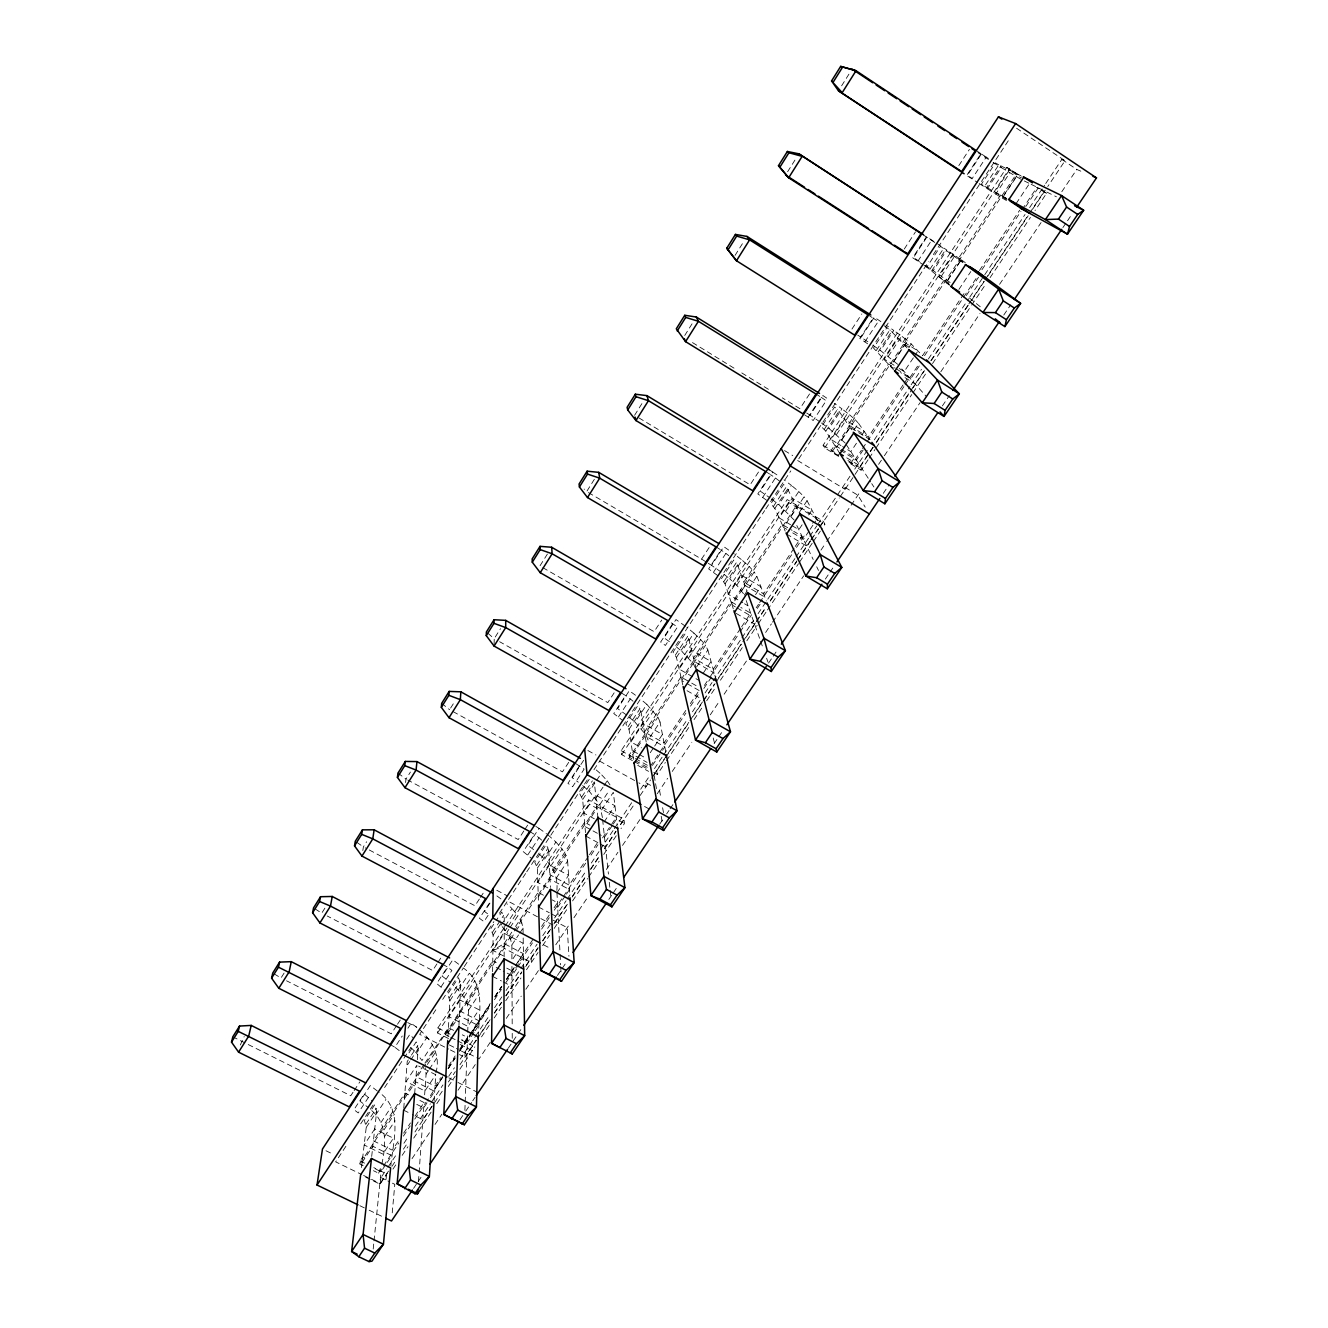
<?xml version="1.0" encoding="UTF-8"?>
<svg xmlns="http://www.w3.org/2000/svg" width="1328" height="1328" viewBox="0 0 1328 1328"><rect width="100%" height="100%" fill="white"/><g stroke="black" fill="none" stroke-linecap="round" stroke-linejoin="round"><path stroke-width="0.75" stroke-dasharray="5 3.75" d="M504.142 956.94L504.275 918.262L501.785 912.021L496.24 920.437M492.605 971.731L493.136 935.144L490.696 928.836L495.128 922.113M494.116 644.213L494.215 638.685L486.38 631.979M478.279 1036.919C478.844 1013.33 486.446 983.484 463.057 967.846M464.883 1110.341L465.115 1104.182M465.182 1102.124L468.502 1010.243C467.738 1000.266 460.849 992.132 453.811 985.575M457.662 1040.903L464.617 1044.439L464.734 1041.633M458.957 1025.067L460.766 984.164L458.509 977.69L447.669 994.141L449.877 1000.665L447.553 1044.024M448.964 1036.471L445.494 1034.695L445.644 1031.906M434.073 1101.194L435.733 1074.717L418.619 1066.102M435.85 1072.858C442.025 1052.075 427.616 1033.898 411.082 1023.39L407.945 1028.171M448.515 1038.546L437.543 1032.952L437.858 1027.938L504.125 927.724M418.469 1181.455L424.08 1102.539L417.175 1099.103M424.628 1094.836L426.089 1074.053L425.242 1067.695M414.668 1093.508L416.909 1065.239L406.102 1081.556L424.894 1090.985L435.733 1074.717M417.357 1059.694L418.237 1048.589L416.195 1041.899L407.713 1054.764M403.778 1108.183L407.198 1061.553L410.385 1056.723M392.241 1212.846L394.798 1184.327L387.892 1180.957M390.83 1165.818C393.071 1141.084 403.612 1109.361 378.795 1092.147M386.05 1179.413L386.581 1173.886L373.799 1167.644M373.201 1249.017L373.815 1242.925M374.015 1240.9L381.302 1169.221L378.629 1173.222L373.467 1170.698M381.817 1164.158C386.099 1145.002 387.643 1122.21 369.964 1109.195M363.606 1175.463L380.372 1183.63L380.987 1177.587L386.73 1169.005M378.629 1173.222L380.721 1167.495M371.691 1156.456L376.637 1111.602L374.811 1104.697L364.436 1120.434L366.229 1127.389L361.382 1168.59M363.158 1165.669L359.722 1163.992L360.087 1160.954L362.743 1156.937L366.179 1158.614M405.588 782.524L406.003 779.071L410.402 772.083M362.826 850.551L363.391 846.882L366.611 841.753M240.318 1044.97L244.186 1036.587M284.092 973.092L281.005 977.989L274.398 974.038M324.895 908.153L321.741 913.166L313.541 907.904M450.624 708.056L454.707 701.566M495.261 637.008L500.49 628.692M547.385 554.058L539.898 565.977L654.123 631.68L661.726 620.06M594.346 479.325L586.677 491.543L584.137 489.053M634.585 415.299L642.818 402.185M684.733 335.486L693.166 322.057M735.065 255.374L743.73 241.613M787.62 171.744L796.833 157.086M841.62 85.805L850.036 72.426M425.641 1064.043L359.722 1163.992M426.736 1062.334L492.754 960.841L496.257 962.667M448.001 1068.542L454.574 1058.283M460.069 1049.751L468.834 1036.072M469.929 1034.363L490.181 1003.503M353.016 1092.28L350.758 1095.749L234.508 1037.683M354.161 1090.554L359.822 1081.888M396.474 1025.83L391.245 1033.798L286.516 980.778M397.504 1024.237L401.687 1017.862M436.912 963.962L432.646 970.486L327.203 915.988M437.974 962.335L441.178 957.438M479.325 899.089L474.959 905.762L365.217 847.845M480.421 897.413L484.77 890.756M523.813 831.029L518.235 839.562L407.812 780.034M524.925 829.319L528.262 824.207M568.716 762.338L562.491 771.85L451.387 710.679M614.15 692.834L607.792 702.578L499.627 641.723M588.437 492.588L701.566 559.105L710.463 545.509M758.504 472.021L750.154 484.803L636.361 416.361M809.532 393.968L799.904 408.692L782.292 397.852M851.978 329.029L861.839 313.956M904.252 249.066L915.473 231.902M958.816 165.618L969.44 149.35M448.25 1068.492L454.956 1058.217M459.422 1051.361L471.722 1032.52M472.834 1030.81L489.617 1005.113M495.195 996.548L500.789 987.999M442.788 1076.908L427.151 1100.547M448.466 1068.227L455.272 1057.818M459.82 1050.88L472.32 1031.79M473.449 1030.047L489.351 1005.761M495.029 997.079L501.851 986.671M506.383 979.732L516.609 964.111M517.737 962.368L523.415 953.703L504.192 943.61L492.904 950.4L503.279 955.828M399.213 1050.581L394.864 1047.261L402.251 1036.023M442.672 964.228L447.47 967.066L436.696 983.5L444.847 990.456M489.385 903.173L479.458 918.295L483.94 921.632L489.451 913.232M529.606 831.477L534.47 834.416L523.199 851.597L531.665 858.519M579.489 765.775L567.952 783.354L572.584 786.724L584.121 769.144L574.576 762.787M620.591 692.486L625.571 695.54L613.752 713.534L622.566 720.407M672.732 623.629L660.647 642.055L665.411 645.441L677.512 627.015L667.718 620.525M715.958 546.837L721.021 550.008L708.637 568.882L717.801 575.671M765.376 471.374L770.489 474.594L757.807 493.916L767.169 500.689M821.169 397.321L826.199 400.724L813.184 420.528L808.171 417.125L821.169 397.321L816.006 394.034M867.898 314.786L873.11 318.122L859.78 338.424L869.541 345.114M934.763 242.493L926.346 236.948L912.701 257.765L922.661 264.388M986.256 157.119L980.96 153.683L966.95 175.03L972.229 178.467L986.256 157.119L991.203 160.24M489.966 903.123L484.504 911.456L490.414 915.872M535.815 826.398L539.035 828.34L527.863 845.355L533.873 849.787M583.639 760.33L572.219 777.76L578.311 782.192M721.137 572.053L711.559 565.346L723.81 546.671L730.234 551.137M769.41 469.896L772.763 472.021L760.23 491.144L769.974 497.884M819.99 421.906L810.08 415.166L822.928 395.561L829.568 400.06M867.865 341.811L861.142 337.312L874.322 317.226L884.431 323.982M988.464 159.46L980.977 154.629L967.133 175.728L977.574 182.5M368.553 1097.243L358.228 1112.947L353.962 1109.644L364.27 1093.923L372.155 1100.912M406.6 1039.343L409.754 1034.529L413.44 1038.181M441.095 986.837L451.885 970.403L447.47 967.066M527.747 854.95L539.035 837.769L534.47 834.416M618.45 716.904L630.269 698.91L625.571 695.54M713.485 572.268L725.885 553.394L721.021 550.008M762.72 497.319L775.419 477.997L770.489 474.594M864.877 341.844L878.223 321.542L873.11 318.122M917.88 261.184L931.559 240.368M345.894 1146.296L335.652 1161.851L361.747 1174.55M360.701 1123.837L374.363 1103.103M384.605 1087.549L402.816 1059.893M403.961 1058.167L410.784 1047.809M435.833 1009.778L419.648 1034.346L448.615 1049.07M442.656 999.42L462.941 968.643M464.285 966.585L493.883 921.649M499.394 913.299L507.545 900.915L553.344 925.218M508.508 899.471L525.589 873.525M526.735 871.799L588.238 778.407M593.931 769.759L764.646 510.616M765.791 508.89L790.824 470.876M798.792 458.791L928.753 261.483M933.318 254.561L1009.712 138.61M589.234 779.32L579.738 793.729L582.66 799.522L585.499 832.623M884.232 325.758L886.872 327.667L873.475 348.019L893.495 369.682M949.553 285.288L926.745 267.177L940.49 246.311L962.451 262.33M365.947 1124.102L376.339 1108.349M411.448 1055.113L417.839 1045.451M449.395 997.61L460.252 981.143M492.522 932.223L503.644 915.374M536.661 865.325L548.032 848.094L546.057 844.84L534.719 862.055L537.375 868.114L538.421 900.965M581.813 796.883L592.388 780.847M628.028 726.831L639.947 708.77L637.706 705.766L625.837 723.793L629.007 729.321L634.137 763.334M675.338 655.119L687.539 636.627L685.182 633.738L673.014 652.197L676.45 657.443L682.775 684.85M723.793 581.664L736.276 562.74L733.786 559.984L721.32 578.892L725.038 583.839L733.288 608.805M773.411 506.433L786.209 487.044L783.57 484.438L770.804 503.793L774.822 508.441L785.197 531.1M824.273 429.359L837.387 409.472L834.582 407.015L821.501 426.852L825.817 431.168L839.977 453.678M876.397 350.36L889.843 329.975L886.872 327.667M929.832 269.352L943.61 248.452M998.772 164.838L995.469 162.879L981.375 184.277L984.629 186.285L998.772 164.838L1021.448 176.01M366.229 1127.389L376.637 1111.602M407.58 1064.724L409.721 1061.504M410.784 1059.893L418.237 1048.589M449.877 1000.665L460.766 984.164M493.136 935.144L502.05 921.649M537.375 868.114L548.779 850.85L548.032 848.094M582.66 799.522L594.33 781.86L597.749 815.707M629.007 729.321L640.943 711.227L639.947 708.77M676.45 657.443L688.684 638.917L687.539 636.627M725.038 583.839L737.571 564.865L736.276 562.74M774.822 508.441L787.653 488.986L786.209 487.044M825.817 431.168L838.981 411.248L837.387 409.472M878.107 351.97L891.586 331.535L889.843 329.975M931.708 270.763L945.536 249.813M984.629 186.285L986.687 187.48L1000.88 165.983M375.641 1115.022L385.933 1099.435M432.546 1044.588L421.972 1060.557L416.511 1053.137L427.035 1037.201M458.276 989.875L469.05 973.59M500.988 925.201L511.994 908.551L506.881 903.804M556.847 890.457C558.125 878.489 553.593 867.068 544.663 859.067L555.917 842.035L548.066 834.98M602.414 817.583L599.824 804.602L589.35 791.405L595.625 781.91M596.67 780.316L600.854 773.975L594.164 768.165M646.836 704.355L657.924 717.054L660.033 722L648.047 740.011L646.022 734.982L635.05 722.2L646.836 704.355L641.341 699.756M695.606 668.449L693.316 663.734L681.828 651.351L693.897 633.091L686.875 627.397M743.448 593.682L736.741 585.2L729.736 578.825L742.07 560.117L733.438 553.378M794.194 520.078L778.772 504.557L791.422 485.401L784.035 479.856M845.305 443.154L829.004 428.479L841.969 408.858L834.399 403.397M897.695 364.304L880.481 350.542L893.761 330.423L885.992 325.061M950.134 282.499L933.235 270.646L946.847 250.046L937.286 243.705M979.201 183.546L987.318 188.742L1001.279 167.61L1020.717 179.164M505.254 925.998L588.653 799.871L623.944 819.243L624.492 823.46L621.023 828.622M632.394 760.579L621.72 754.619L621.172 750.685L787.205 499.56L823.327 521.323L824.887 524.261L821.451 529.407M838.566 456.384L824.688 447.885L823.111 445.278L1006.823 167.411L1017.796 174.234L1003.055 196.428M437.543 1032.952L507.03 927.957M508.159 926.23L589.034 804.004L588.653 799.871M621.72 754.619L788.6 502.416L787.205 499.56M824.688 447.885L1009.446 168.673M380.92 1122.558L391.262 1106.938M463.937 997.179L474.76 980.861M511.911 958.916L511.861 944.988L510.566 939.112L506.864 932.372L509.072 929.036M510.168 927.359L517.903 915.673L511.994 908.551M550.738 866.088L562.059 849.024L555.917 842.035M595.641 798.294L603.012 787.172M604.057 785.578L607.211 780.814L600.854 773.975M641.59 728.906L653.426 711.028M688.601 657.891L700.719 639.598L693.897 633.091M736.741 585.2L749.158 566.458L742.07 560.117M786.043 510.732L798.759 491.543L791.422 485.401M836.557 434.472L849.588 414.801L841.969 408.858M888.316 356.319L901.662 336.15L893.761 330.423M941.353 276.207L955.048 255.54L946.847 250.046M987.318 188.742L995.751 194.071L1009.778 172.872M423.831 1064.807L416.013 1076.61L435.02 1086.155L440.614 1077.755M424.943 1063.114L448.432 1027.706L453.628 1030.379M504.192 943.61L514.384 928.239M515.513 926.529L538.139 892.383L543.418 895.205M445.494 1034.695L513.139 932.721M514.285 930.978L596.82 806.528L616.341 817.235L610.598 825.85M647.284 767.252L629.472 757.325L796.136 506.051L816.106 518.086L812.653 523.265M838.848 455.819L832.158 451.736L1016.617 173.653M362.096 1162.415L372.819 1146.263L391.793 1155.592L386.415 1163.627M404.642 1098.306L415.598 1081.789L434.688 1091.384L428.097 1101.244M492.688 965.605L504.175 948.308L531.316 962.534L531.217 957.787M538.288 896.881L550.041 879.169L569.48 889.594L566.259 894.408M836.275 447.785L849.903 427.251L870.039 439.668M960.36 260.786L946.017 282.416L949.404 284.59M383.991 1129.879L394.383 1114.209M427.367 1064.492L435.883 1051.676M467.439 1004.117L478.296 987.75M510.566 939.112L515.015 932.422M516.127 930.745L521.688 922.362L517.903 915.673M554.689 872.629L566.06 855.498L562.059 849.024M599.824 804.602L609.353 790.26M646.022 734.982L657.924 717.054M693.316 663.734L705.5 645.358L700.719 639.598M741.721 590.761L754.204 571.953L749.158 566.458M791.322 516.028L804.104 496.772L798.759 491.543M842.118 439.468L855.232 419.731L849.588 414.801M894.192 361.017L907.622 340.765L901.662 336.15M947.561 280.573L961.339 259.823L955.048 255.54M995.751 194.071L1002.291 198.104L1016.418 176.823M384.622 1136.469L395.063 1120.749M426.089 1074.053L428.23 1070.833M429.293 1069.223L436.779 1057.984M468.502 1010.243L479.425 993.809M511.861 944.988L518.567 934.895M519.68 933.219L523.033 928.172L521.688 922.362M556.216 878.223L567.637 861.025L566.06 855.498M601.601 809.914L613.304 792.318L617.304 825.153M696.719 666.756L707.874 649.99L705.5 645.358M744.311 595.143L756.86 576.252L754.204 571.953M799.556 512.01L807.059 500.706L804.104 496.772M854.103 429.923L858.502 423.3L855.232 419.731M908.966 347.355L911.224 343.969L907.622 340.765M513.056 958.65L523.265 943.328L504.225 933.318L492.904 950.4L504.175 946.2M556.963 892.765L568.567 875.335L549.41 865.043L537.84 882.522L548.265 888.117M604.14 821.949L614.93 805.731L595.674 795.14L583.822 813.051L594.313 818.795M650.255 752.727L653.575 747.747M654.671 746.087L662.423 734.467L643.034 723.561L630.9 741.904L641.457 747.813M703.11 673.379L711.044 661.477L691.556 650.255L679.123 669.046L698.578 680.185M755.549 594.678L760.878 586.694L741.273 575.157L728.524 594.396L742.767 602.729M802.112 524.792L798.842 529.706L792.285 525.772M808.652 514.965L811.923 510.052L792.218 498.166L779.154 517.903L790.641 524.792M856.444 443.253L850.85 451.636L842.599 446.573M862.038 434.854L864.262 431.5L844.442 419.25L831.046 439.485L840.956 445.561M913.349 357.83L904.185 371.591L899.205 368.47M914.494 356.103L917.947 350.941L898.01 338.325L884.265 359.075L897.545 367.424M958.882 289.487L970.818 271.559M1016.119 203.582L1029.499 183.513M397.968 1141.648L392.308 1150.148L373.417 1140.852L405.09 1093.06L410.269 1095.65M403.646 1133.149L410.452 1122.94M415 1116.151L424.08 1102.539M448.466 1066.002L455.189 1055.926M459.671 1049.22L467.522 1037.467L462.31 1034.811M494.763 996.631L501.652 986.322M514.251 967.431L506.234 979.45L511.961 970.868L506.732 968.129M515.397 965.722L533.64 938.398M541.575 926.496L549.526 914.594M554.058 907.804L557.461 902.691L552.199 899.886M588.304 856.494L569.197 885.129L549.842 874.737L584.619 822.298L589.914 825.186M589.433 854.8L597.301 843.014M685.763 710.48L664.05 742.999L644.478 732.01L680.949 676.981L697.051 686.178M690.328 703.624L698.329 691.639M740.476 628.509L713.219 669.345L693.531 658.024L730.915 601.634L739.148 606.448M741.605 626.816L750.685 613.204L740.808 607.411M794.111 548.149L763.617 593.848L743.796 582.195L782.126 524.394L792.069 530.337M795.24 546.455L802.012 536.296L793.729 531.333M903.007 384.987L868.23 437.111L848.194 424.744L888.498 363.938L895.205 368.155M904.136 383.311L908.618 376.588L896.881 369.217M963.995 293.621L922.545 355.721L911.224 343.969M979.45 270.48L1019.688 210.189M383.443 1166.017L398.848 1142.943M403.397 1136.137L410.219 1125.912M414.768 1119.106L426.056 1102.19M464.617 1044.439L470.361 1035.84M471.523 1034.114L489.899 1006.574M494.497 999.685L501.403 989.36M506.001 982.488L532.428 942.897M541.625 929.119L549.676 917.067M554.274 910.195L562.325 898.143M563.47 896.417L586.461 861.988M591.06 855.099L597.949 844.774M602.547 837.902L609.436 827.56M650.205 766.522L685.929 713.036M690.527 706.131L698.594 694.063M704.355 685.431L708.969 678.525M710.115 676.799L738.916 633.672M740.078 631.945L751.598 614.698M756.196 607.792L758.504 604.34M759.649 602.613L791.92 554.307M796.518 547.418L805.731 533.607M848.874 461.961L852.211 464.003L861.391 450.258M862.553 448.532L903.87 386.647M905.015 384.921L918.793 364.304M924.537 355.705L962.418 298.983M963.564 297.256L977.342 276.622M981.94 269.75L1020.966 211.301M1022.112 209.575L1037.035 187.231M385.352 1165.237L381.053 1171.678L374.164 1168.308M427.002 1102.887L423.698 1107.834L416.76 1104.365M474.079 1032.404L467.34 1042.513L462.111 1039.841M475.208 1030.727L478.578 1025.681L459.372 1015.82L448.15 1032.719L451.636 1034.512M516.592 968.776L511.994 975.665L503.212 971.083M517.737 967.05L523.498 958.434M565.197 896.018L557.694 907.24L554.174 905.347M612.175 825.684L604.506 837.171L599.177 834.266M613.27 824.041L616.574 819.11L624.492 823.46M652.43 765.409L661.427 751.947M662.556 750.27L664.797 746.9L645.126 735.878L632.792 754.453L647.085 762.421M703.857 688.452L714.215 672.931L694.428 661.576L681.795 680.617L685.381 682.658M757.292 608.456L762.704 600.356M809.018 531.017L803.473 539.317L788.483 530.337M810.13 529.357L815.674 521.041M863.2 449.893L856.377 460.119L839.628 449.843M919.275 365.964L910.659 378.878L900.55 372.521M966.336 295.513L978.504 277.303M1025.764 206.537L1038.264 187.846L1046.547 193.357L1035.027 210.554M387.876 1167.295L397.055 1153.567M403.928 1143.259L408.526 1136.403M415.415 1126.111L430.322 1103.8M431.467 1102.074L442.954 1084.926M448.681 1076.344L454.425 1067.762M460.169 1059.18L475.075 1036.869M475.441 1036.338L489.999 1014.559M494.58 1007.703L501.835 996.88M506.068 990.539L519.829 969.955M520.974 968.228L537.043 944.208M542.787 935.626L550.024 924.803M554.606 917.947L566.093 900.782M567.239 899.073L585.598 871.616M591.325 863.034L599.36 851.016M600.505 849.306L613.138 830.432M614.283 828.705L632.643 801.265M640.677 789.247L648.711 777.212M654.472 768.613L662.523 756.562M663.685 754.835L686.692 720.407M692.452 711.808L700.503 699.756M705.118 692.867L712.024 682.542M713.169 680.816L740.792 639.515M741.954 637.789L753.457 620.574M758.072 613.685L794.891 558.607M796.053 556.897L808.719 537.956M809.864 536.23L816.77 525.905M817.915 524.178L836.341 496.639M837.487 494.929L850.152 475.988M854.751 469.116L867.4 450.175M874.305 439.867L909.979 386.531M911.124 384.805L921.483 369.317M928.388 358.992L968.643 298.783M969.805 297.057L983.616 276.407M984.762 274.697L1025.033 214.472M1029.632 207.583L1044.588 185.223M1045.734 183.496L1061.852 159.41L1065.006 160.754L1047.742 186.551M388.473 1171.113L379.791 1184.078L364.138 1176.459M431.733 1106.473L422.852 1119.736L412.344 1114.507M476.005 1040.305L466.925 1053.884L456.351 1048.506M480.487 1033.582L489.667 1019.854M494.265 1012.998L501.154 1002.706M505.736 995.851L521.804 971.847M526.386 964.991L537.873 947.843M542.455 940.988L549.344 930.696M553.942 923.84L567.969 902.924M572.302 896.4L586.063 875.833M590.661 868.96L598.696 856.958M604.423 848.393L615.91 831.245M620.491 824.389L623.944 819.243M653.99 774.39L666.49 755.715L660.033 722M668.1 753.258L688.8 722.332M689.946 720.623L702.595 701.715M703.74 700.005L714.315 684.235M718.697 677.662L741.688 643.3M742.833 641.59L755.483 622.683M756.645 620.973L765.841 607.228M770.439 600.356L796.883 560.831M798.028 559.121L810.13 541.094M810.678 540.214L818.729 528.195M819.874 526.469L823.327 521.323M868.031 459.87L861.125 470.178L859.365 467.473L874.123 445.461M876.646 441.643L910.078 391.71M911.224 389.984L925.052 369.333M930.812 360.718L967.697 305.623M968.842 303.896L983.948 281.37M984.978 279.793L1027.623 216.066M1029.532 213.26L1044.489 190.917M380.372 1183.63L387.295 1173.288M391.909 1166.399L396.524 1159.51M403.43 1149.168L408.045 1142.279M414.967 1131.954L433.409 1104.381M434.571 1102.655L443.801 1088.877M448.399 1081.988L455.321 1071.646M459.936 1064.757L476.437 1040.123M477.582 1038.396L490.281 1019.439M494.531 1013.081L501.801 1002.208M506.068 995.851L521.406 972.909M525.672 966.552L538.355 947.611M542.969 940.722L552.182 926.927M554.855 922.943L567.554 903.986M572.152 897.097L585.997 876.414M590.611 869.525L598.679 857.456M604.456 848.841L615.993 831.61M620.591 824.721L634.435 804.054M640.212 795.439L650.571 779.934M651.733 778.225L664.382 759.301M665.544 757.591L688.551 723.196M693.15 716.323L702.363 702.562M703.508 700.852L715.028 683.654M716.174 681.928L741.489 644.113M746.087 637.224L755.3 623.479M756.445 621.753L765.658 607.992M770.257 601.119L796.734 561.578M797.879 559.852L810.545 540.944M811.69 539.218L818.596 528.909M819.741 527.183L839.313 497.95M840.458 496.24L869.242 453.23M870.404 451.503L875.003 444.631M876.165 442.905L911.855 389.569M913 387.859L924.52 370.645M931.426 360.32L970.585 301.821M971.731 300.111L986.704 277.735M987.866 276.025L1028.171 215.8M1032.769 208.928L1046.58 188.277M392.972 1169.088L396.425 1163.926M402.185 1155.327L407.945 1146.711M413.722 1138.113L432.164 1110.573M436.779 1103.684L441.394 1096.795M448.3 1086.47L455.222 1076.145M459.837 1069.256L474.826 1046.879M481.516 1036.886L489.816 1024.502M494.199 1017.945L501.353 1007.288M505.736 1000.748L520.941 978.022M526.486 969.755L538.023 952.541M542.621 945.652L549.543 935.327M554.158 928.455L567.986 907.788M572.6 900.915L587.59 878.538M588.752 876.812L599.127 861.324M603.742 854.435L616.424 835.495M653.758 772.464L657.31 774.456L665.345 762.455M666.49 760.745L689.448 726.466M694.046 719.61L702.08 707.625M706.662 700.769L715.842 687.057M720.44 680.202L742.252 647.649M746.834 640.793L757.176 625.372M758.321 623.662L766.356 611.66M767.501 609.95L798.493 563.686M799.639 561.96L812.271 543.119M813.417 541.409L820.306 531.117M869.176 458.143L874.936 449.545M876.098 447.835L911.788 394.532M912.95 392.806L926.761 372.172M932.522 363.573L970.536 306.834M971.681 305.125L985.509 284.491M990.107 277.602L1030.428 217.427M412.029 1158.663L430.438 1131.29M435.036 1124.434L441.925 1114.175M458.027 1090.222L475.275 1064.558M490.215 1042.314L479.076 1058.897L465.115 1051.776L464.9 1057.354L459.471 1054.581M506.317 1018.36L521.257 996.133M525.855 989.277L538.504 970.469M555.751 944.806L569.314 924.603M573.945 917.714L587.823 897.064M606.332 869.508L617.902 852.294M622.533 845.405L639.88 819.592M657.244 793.762L667.619 778.308M672.234 771.452L691.838 742.269M710.281 714.829L718.348 702.811M724.125 694.229L747.183 659.916M765.625 632.477L771.385 623.894M772.547 622.168L803.672 575.854M820.97 550.107L825.584 543.252M826.73 541.542L860.162 491.775M878.605 464.352L883.22 457.496M884.365 455.77L920.088 402.616M940.822 371.757L979.998 313.458M999.586 284.308L1041.069 222.589M1061.802 191.73L1076.776 169.436L1082.154 171.744M413.556 1188.377L417.042 1183.231M418.187 1181.505L422.835 1174.633M459.969 1119.687L464.617 1112.814M465.779 1111.104L471.573 1102.522M472.735 1100.796L475.059 1097.36M508.275 1048.224L520.991 1029.399M557.461 975.449L567.222 961.007M608.822 899.438L612.291 894.308M613.453 892.599L618.068 885.759M659.684 824.19L663.153 819.061M666.623 813.931L668.947 810.495M670.092 808.785L673.578 803.639M714.132 743.647L717.601 738.501M718.763 736.774L723.395 729.919M768.58 663.07L772.049 657.924M773.211 656.215L777.843 649.359M825.352 579.074L828.821 573.928M829.983 572.219L834.615 565.363M883.286 493.352L889.079 484.786M942.382 405.92L949.321 395.628M1003.785 315.035L1010.741 304.759M1062.881 227.603L1066.367 222.457M1067.529 220.747L1072.161 213.891M359.855 1205.708L367.308 1209.31M369.167 1210.206L384.058 1217.411M325.974 1150.745L332.979 1154.165M380.987 1177.587L386.166 1180.111M360.087 1160.954L365.233 1163.461M1024.336 180.957L1029.781 183.646M1031.159 184.326L1056.424 196.81M1046.547 193.357L1037.035 187.497M403.596 1110.142L410.601 1113.628M448.814 1077.838L456.168 1081.556M457.994 1082.469L478.229 1092.678M449.312 1044.92L454.591 1047.609M450.424 1049.983L457.662 1053.668M437.858 1027.938L450.856 1034.562M461.264 1039.874L472.453 1045.584L472.303 1050.647L459.488 1044.14M450.707 1037.351L455.919 1040.007M407.679 1022.56L416.527 1027.075M459.588 1010.874L478.711 1020.684M492.539 976.346L501.403 980.96M503.179 981.873L512.027 986.488M496.207 967.431L501.469 970.17M543.633 944.855L550.888 948.69M538.604 907.041L549.311 912.734M551.087 913.681L558.225 917.465M496.788 890.275L507.545 895.985M553.112 920.188L567.239 927.691L568.948 956.243M585.797 836.059L605.518 846.799M986.687 187.48L1006.591 198.353M597.401 833.303L584.967 826.531L597.019 808.387L589.034 804.004M644.545 806.445L649.94 809.416M587.872 750.519L595.94 755.001M650.62 785.363L645.259 782.375L645.972 786.823L638.851 782.856M599.642 761.11L637.058 781.877M621.172 750.685L634.469 758.105M635.348 758.587L647.749 765.492M634.17 761.558L646.636 768.497M637.739 765.343L648.579 771.369M637.54 753.491L632.194 750.519L629.14 755.134L629.472 757.325M639.316 754.487L646.421 758.454M687.174 683.688L699.756 690.875M687.008 690.693L700.321 698.279M735.314 606.879L732.01 604.937L744.958 585.416L764.862 597.119M736.974 607.842L751.88 616.557M736.144 613.37L754.553 624.127M1002.291 198.104L1006.508 200.561M744.543 603.775L748.096 605.867M390.133 1044.489L394.864 1047.261M786.558 534.039L806.76 546.123M786.823 529.341L783.487 527.349L796.767 507.329L788.6 502.416M816.786 519.381L824.887 524.261M784.516 450.574L792.766 455.604M797.647 460.517L845.073 489.368L843.247 486.314L857.871 495.211L865.192 507.13M839.645 448.25L834.631 445.179L831.262 450.275L832.158 451.736M841.305 449.279L854.651 457.446L851.265 462.526L852.211 464.003M846.749 457.828L860.295 466.111M823.111 445.278L838.649 454.79M847.928 460.484L859.365 467.473M850.717 463.804L861.125 470.178M692.486 342.591L734.749 368.603M741.788 372.936L769.974 390.266M701.566 559.105L706.562 562.225M708.222 563.271L711.559 565.346M893.81 368.288L890.441 366.163L904.418 345.097L907.788 347.239M905.015 377.617L915.241 384.024M909.116 347.222L902.409 342.973L943.76 280.59L948.823 283.843M993.095 162.431L1001.279 167.61M806.677 413.008L810.08 415.166M804.751 414.95L808.171 417.125M857.722 335.104L861.142 337.312M948.873 283.047L938.863 276.589L952.956 255.308L962.983 261.799M963.099 262.346L958.036 259.06L1000.499 195.033L1006.475 198.685M922.412 234.375L926.346 236.948M976.993 151.077L980.96 153.683M977.989 152.654L980.977 154.629M933.85 241.447L926.977 236.932L913.481 257.516L920.321 262.031M1006.624 199.715L994.871 191.962L1009.33 170.1L1021.099 177.919M1006.823 167.411L1021.713 177.056M925.317 265.351L933.235 270.646M1016.551 128.218L1065.006 160.754M1061.852 159.41L1076.776 169.436M924.022 265.318L926.745 267.177M772.763 472.021L779.304 476.503M356.9 842.4L363.391 846.882M872.762 345.147L880.481 350.542M961.339 259.823L965.273 262.612M685.464 626.268L675.985 619.562L664.017 637.805L670.308 642.271M635.498 695.225L629.273 690.759L617.586 708.588L626.882 715.261M821.484 423.001L829.004 428.479M539.035 828.34L546.572 833.868M397.968 773.112L406.003 779.071M496.904 895.919L504.325 901.43M775.419 477.997L779.885 481.35M458.641 964.211L452.782 959.812L442.108 976.097L450.839 982.687M771.435 498.996L778.772 504.557M377.368 1091.052L370.28 1085.59L360.054 1101.178L368.537 1107.735M725.885 553.394L728.773 555.668M724.009 574.31L729.736 578.825M441.66 703.375L449.594 709.683M969.556 298.103L982.405 308.461M676.251 646.786L681.828 651.351M630.269 698.91L633.024 701.234M629.605 717.568L635.05 722.2M582.693 785.578L589.35 791.405M539.035 837.769L541.675 840.143M539.467 854.352L544.663 859.067M410.701 1047.344L416.511 1053.137M891.586 331.535L908.966 349.911M901.795 368.918L926.678 396.906M502.167 926.645L506.864 932.372M858.502 423.3L869.74 439.253M838.981 411.248L852.161 430.554M607.211 780.814L610.399 785.512M846.351 444.747L870.637 481.948M871.732 483.641L873.924 486.994M807.059 500.706L817.467 520.676M787.653 488.986L799.124 512.093M796.8 525.49L813.184 559.47M816.72 566.807L818.496 570.459M756.86 576.252L766.322 600.937M737.571 564.865L747 591.076M746.22 600.571L759.915 639.299M760.595 641.192L763.268 648.761M766.621 658.24L767.949 662.025M707.874 649.99L715.908 679.089M688.684 638.917L696.453 669.578M713.219 738.003L715.244 746.021M656.596 770.439L657.31 774.456M659.551 790.326L660.912 798.045M662.606 807.69L663.967 815.425M654.189 775.569L655.235 781.677M655.584 783.703L656.995 791.837M661.195 816.239L662.257 822.331M640.943 711.227L646.288 742.667M602.613 819.492L608.423 874.073M609.286 882.273L609.95 888.432M610.166 890.474L611.029 898.674M567.637 861.025L569.878 895.686M556.947 892.499L560.001 952.525M560.117 954.583L560.632 964.875M560.748 966.933L561.063 973.109M548.779 850.85L550.406 887.453M523.033 928.172L523.149 936.024M523.182 937.983L523.664 969.108M511.944 966.386L512.193 1025.1M512.226 1033.333L512.259 1041.584M442.506 1077.091L434.837 1089.043L442.656 1077.058M374.728 1128.983L364.154 1144.952L382.829 1154.115L393.42 1138.212L374.728 1128.983M460.069 1000.034L449.013 1016.733L467.921 1026.411L478.993 1009.778L460.069 1000.034"/><path stroke-width="1.5" d="M505.719 620.375L505.702 627.58L494.082 646.055L608.805 710.497L620.591 692.486L505.702 627.58L493.983 623.33L494.049 619.728L505.719 620.375L626.003 688.751M504.142 958.667L503.91 1024.984L506.018 1038.38L499.809 1047.576L491.576 1043.327L492.572 973.789M493.203 888.366L492.754 918.03L539.998 942.946M478.312 1035.823L476.437 1106.921L464.368 1124.733L443.768 1114.441L447.719 1040.903M786.06 532.96L805.797 576.003L827.327 588.785L827.46 584.171L834.731 573.414L841.803 567.421L819.559 524.726M494.082 646.055L486.264 635.631L486.38 631.979L494.049 619.728M458.907 1026.179L455.803 1096.546L457.679 1110.059L451.636 1119.039M460.833 691.805L460.351 699.657L449.013 717.701L563.055 780.383L574.576 762.787L460.351 699.657L448.864 695.324L449.163 691.407L460.833 691.805L580.402 758.354M417.888 1189.689L417.59 1193.789L414.934 1193.756L397.138 1183.812L403.596 1110.142L414.668 1093.508L433.957 1103.153L429.376 1176.409L417.59 1193.789L408.294 1189.257M414.668 1093.508L408.875 1166.349L410.535 1179.978L404.642 1188.726M449.013 717.701L441.328 707.343L441.66 703.375L449.163 691.407M405.903 1021.664L402.849 1054.648L446.972 1076.908M416.975 761.591L416.062 770.074L404.974 787.687L518.335 848.675L529.606 831.477L416.062 770.074L404.791 765.642L405.306 761.425L416.975 761.591L534.205 825.418M839.512 452.931L863.217 490.58L884.88 503.793L885.461 498.465L892.947 487.409L899.753 481.832L871.932 442.357M371.475 1158.481L363.075 1234.459L364.553 1248.187L358.792 1256.72L351.621 1251.491L360.652 1174.749L371.475 1158.481L390.631 1167.876L383.443 1244.22L371.956 1261.185L369.018 1261.6L358.792 1256.72M404.974 787.687L397.421 777.395L397.968 773.112L405.306 761.425M374.131 829.801L372.786 838.864L361.946 856.079L474.644 915.407L485.65 898.608L372.786 838.864L361.714 834.366L362.444 829.851L374.131 829.801L492.24 892.897M357.996 1204.811L317.027 1185.024L322.472 1149.035L998.44 116.864L1015.621 123.57L1096.496 177.886L1076.792 207.019M361.946 856.079L354.526 845.853L355.273 841.271L362.444 829.851M926.546 359.855L959.347 393.852L952.79 398.981L945.088 410.352L944.059 416.428L922.246 402.782L894.408 370.744M332.232 896.466L330.489 906.094L319.899 922.927L431.915 980.662L442.672 964.228L330.489 906.094L319.616 901.529L320.546 896.715L332.232 896.466L449.628 957.936M319.899 922.927L312.595 912.751L313.541 907.904L320.546 896.715M291.264 961.655L289.155 971.814L278.797 988.264L390.133 1044.489L400.658 1028.403L278.482 967.182L279.594 962.119L291.264 961.655L406.385 1020.618M278.797 988.264L271.593 978.155L272.738 973.042L279.594 962.119M950.831 286.333L982.969 312.478L1004.898 326.588L1006.425 319.716L1014.343 308.013L1020.618 303.365L977.939 271.941M251.208 1025.415L248.718 1036.072L238.592 1052.158L349.264 1106.905L359.556 1091.184L238.243 1031.375L239.538 1026.063L251.208 1025.415L365.615 1082.868M238.592 1052.158L231.504 1042.115L232.832 1036.753L239.538 1026.063M1023.257 176.89L1061.57 195.565L1083.665 210.272L1077.689 214.422L1069.538 226.457L1067.48 234.176L1020.452 208.264M540.031 546.356L532.163 558.905L532.296 562.209L540.23 572.683L655.65 638.967L667.718 620.525L552.133 553.776L540.197 549.609L540.031 546.356L551.668 547.252L671.038 616.491M587.109 471.191L579.058 484.039L579.423 486.994L587.507 497.552L703.591 565.728L715.958 546.837L599.708 478.163L587.524 474.079L587.109 471.191L598.729 472.353L718.797 543.534M635.332 394.2L627.082 407.364L627.729 409.954L635.946 420.544L752.71 490.713L765.376 471.374L648.446 400.691L636.012 396.707L635.332 394.2L646.935 395.628L769.41 469.896M684.75 315.284L676.301 328.796L685.58 341.645L803.042 413.855L816.006 394.034L698.395 321.293L685.729 317.409L684.75 315.284L696.337 317.027L819.525 393.403M735.43 234.409L736.675 236.102L749.606 239.87L867.898 314.786L854.601 335.104L736.476 260.753L726.748 248.253L735.43 234.409L746.967 236.434L870.886 315.018M798.892 153.816L921.101 233.529L907.472 254.362L788.666 177.786L778.49 165.668L787.371 151.475L798.892 153.816L923.524 234.691M831.544 80.958L840.657 66.4L856.029 70.716L975.665 150.197L961.671 171.561L838.483 90.819L831.544 80.958L842.201 92.678L856.029 70.716L840.657 66.4M231.504 1042.115L238.243 1031.375M271.593 978.155L278.482 967.182M312.595 912.751L319.616 901.529M354.526 845.853L361.714 834.366M397.421 777.395L404.791 765.642M441.328 707.343L448.864 695.324M486.264 635.631L493.983 623.33M532.296 562.209L540.197 549.609M579.423 486.994L587.524 474.079M627.729 409.954L636.012 396.707M677.214 330.971L685.729 317.409M727.96 250.013L736.675 236.102M779.984 166.996L788.932 152.737L802.145 156.372L788.666 177.786L778.49 165.668M833.37 81.838L842.55 67.197M540.23 572.683L552.133 553.776L551.668 547.252M587.507 497.552L599.708 478.163L598.729 472.353M317.027 1185.024L1015.621 123.57M447.553 1044.024L458.874 1026.992L478.279 1036.919M492.539 976.346L504.142 958.899L523.664 969.108M538.604 907.041L550.489 889.179L570.127 899.687M585.797 836.059L597.965 817.749L617.719 828.572M634.137 763.334L646.603 744.576L666.49 755.715M683.688 688.8L696.453 669.578L716.456 681.048M734.467 612.391L747.581 592.686L767.684 604.489M786.558 534.039L799.987 513.82L820.223 525.988M538.554 905.049L540.612 970.403L549.228 974.287L555.602 964.858L553.261 951.595L550.506 889.511M585.665 834.648L590.91 895.603L599.924 899.106L606.464 889.411L603.891 876.297L597.849 816.62M634.004 762.504L642.52 818.828L651.965 821.932L658.671 811.989L646.504 744.012M683.156 686.559L695.507 740.045L705.384 742.701L712.273 732.492L696.47 669.578M733.919 610.747L749.905 659.12L760.247 661.327L767.335 650.836L763.949 638.22L747.681 592.952M827.327 588.785L841.803 567.421L820.223 554.523L805.797 576.003L816.62 577.73L823.891 566.956L820.223 554.523L799.473 512.774M884.88 503.793L899.753 481.832L878.057 468.518L863.217 490.58L874.554 491.808L882.041 480.736L878.057 468.518L853.273 432.214M940.041 411.929L944.059 416.428L959.347 393.852L937.518 380.09L922.246 402.782L934.132 403.48L941.818 392.075L937.518 380.09L908.551 349.48M1004.898 326.588L1020.618 303.365L998.656 289.139L982.969 312.478L995.402 312.611L1003.304 300.875L998.656 289.139L965.356 264.488M1074.584 205.79L1083.665 210.272L1067.48 234.176L1045.418 219.585L1058.449 219.103L1066.583 207.035L1061.57 195.565L1045.418 219.585L1008.35 199.333M412.394 1190.087L391.511 1220.996L385.917 1218.307M429.807 1164.341L458.807 1121.413M476.221 1095.65L507.562 1049.286M523.796 1025.249L556.299 977.159M572.999 952.458L606.514 902.857M623.861 877.21L658.522 825.9M674.74 801.929L710.646 748.776M726.864 724.789L766.256 666.49M781.329 644.213L821.866 584.22M836.939 561.927L879.8 498.498M894.873 476.204L937.734 412.776M952.807 390.482L999.154 321.907M1014.227 299.613L1061.736 229.312M369.018 1261.6L374.778 1253.068L383.443 1244.22L363.075 1234.459L351.621 1251.491L357.166 1254.13M414.934 1193.756L420.843 1185.024L429.376 1176.409L408.875 1166.349L397.138 1183.812L404.575 1187.448M461.995 1124.218L468.054 1115.254L476.437 1106.921L455.803 1096.546L443.768 1114.441L464.368 1124.733M512.309 1053.934L491.576 1043.327L503.91 1024.984L524.693 1035.674L516.459 1043.742L510.234 1052.921L512.309 1053.934L524.693 1035.674L523.614 966.568M561.478 981.342L540.612 970.403L553.261 951.595L574.161 962.601L561.478 981.342L559.719 979.798L566.093 970.37L574.161 962.601L569.994 897.711M611.909 906.875L590.91 895.603L603.891 876.297L624.924 887.652L611.909 906.875L610.498 904.783L617.039 895.105L624.924 887.652L617.553 827.178M663.651 830.465L642.52 818.828L655.849 799.024L677.014 810.744L663.651 830.465L662.589 827.792L669.312 817.865L677.014 810.744L666.324 754.885M716.771 752.03L730.483 731.778L709.185 719.693L695.507 740.045L716.771 752.03L716.091 748.743L722.98 738.551L730.483 731.778L715.842 678.824M771.302 671.503L785.396 650.703L763.949 638.22L749.905 659.12L771.302 671.503L771.02 667.569L778.108 657.111L785.396 650.703L767.053 602.862M1092.911 176.342L1096.496 177.886M364.553 1248.187L374.778 1253.068M410.535 1179.978L420.843 1185.024M457.679 1110.059L468.054 1115.254M506.018 1038.38L516.459 1043.742M549.228 974.287L559.719 979.798M555.602 964.858L566.093 970.37M599.924 899.106L610.498 904.783M606.464 889.411L617.039 895.105M651.965 821.932L662.589 827.792M658.671 811.989L669.312 817.865M640.959 804.469L587.076 774.722L584.635 748.726M712.273 732.492L722.98 738.551M705.384 742.701L716.091 748.743M760.247 661.327L771.02 667.569M767.335 650.836L778.108 657.111M816.62 577.73L827.46 584.171M823.891 566.956L834.731 573.414M869.375 513.936L790.293 465.929L781.213 448.565M874.554 491.808L885.461 498.465M843.363 455.753L839.977 453.678L853.771 432.928L874.123 445.461M882.041 480.736L892.947 487.409M934.132 403.48L945.088 410.352M941.818 392.075L952.79 398.981M898.209 373.334L894.806 371.193L908.966 349.911L929.417 362.843M959.646 292.044L951.08 286.533L965.605 264.67L986.189 278.017M785.578 175.014L804.585 187.265M808.055 189.489L814.96 193.954M818.413 196.179L868.545 228.499M872.015 230.723L891.022 242.991M894.491 245.215L903.123 250.793M995.402 312.611L1006.425 319.716M969.855 266.729L978.288 272.207M968.842 266.281L980.711 273.983M1003.304 300.875L1014.343 308.013M904.849 251.922L908.302 254.163M971.996 148.719L975.001 150.678M964.145 173.769L838.483 90.819M1029.532 213.26L1008.865 199.598L1023.788 177.155L1032.42 182.882M1009.878 200.926L1021.796 208.811M1058.449 219.103L1069.538 226.457M1066.583 207.035L1077.689 214.422M852.128 69.089L872.712 82.768M876.148 85.042L884.73 90.736M888.15 93.026L896.732 98.72M900.168 100.994L908.75 106.705M912.17 108.979L920.752 114.673M924.188 116.947L932.754 122.657M937.9 126.077L944.772 130.625M949.918 134.045L956.774 138.61M961.92 142.03L968.793 146.595M998.44 116.864L1001.81 119.138M995.253 318.82L1000.067 322.704M787.371 151.475L788.932 152.737M726.748 248.253L736.476 260.753L749.606 239.87L746.967 236.434M696.337 317.027L698.395 321.293L685.58 341.645L684.318 338.657M646.935 395.628L648.446 400.691L635.946 420.544L635.033 417.042"/></g></svg>
